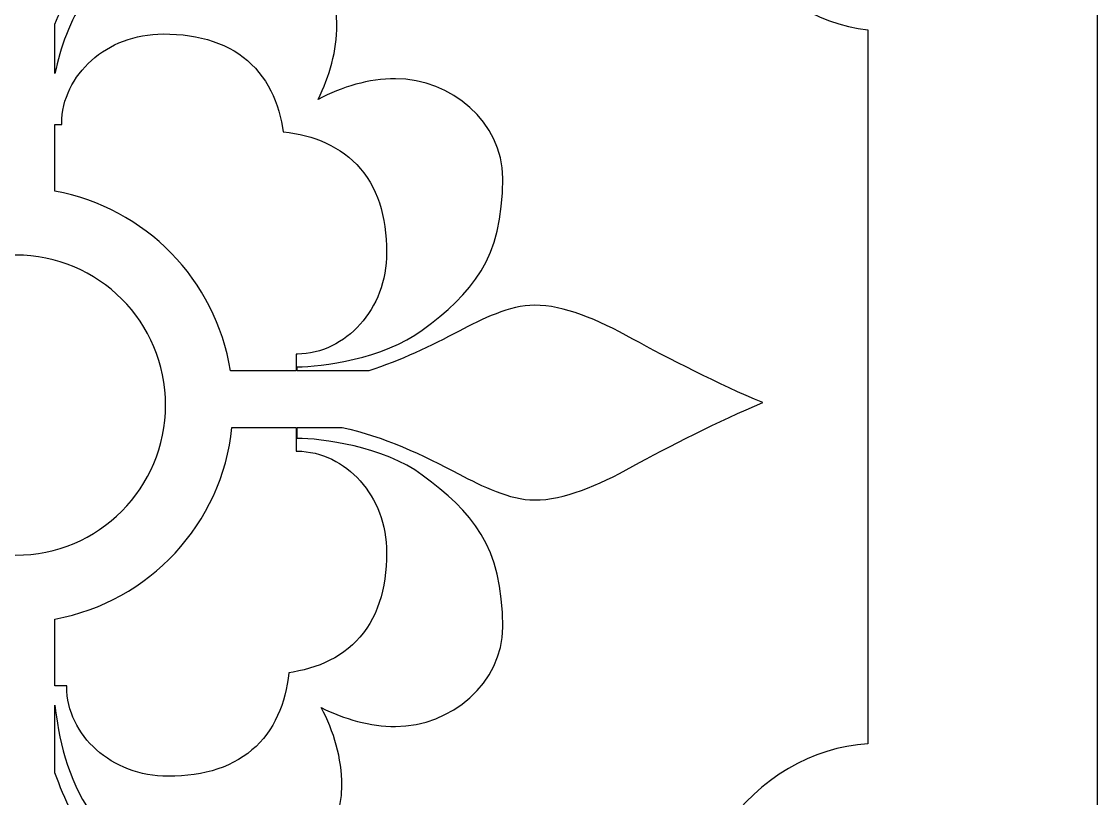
# Model space of a CAD drawing. Header units: centimetres. Extents: x 21.2 to 27, y -9 to 9.
# Drawn here: x 25.42 to 27, y -6.774 to -5.633 of the extents above; entities that cross this region are included whole.
import ezdxf

# ---------------------------------------------------------------- set-up
doc = ezdxf.new("R2010")
doc.units = ezdxf.units.CM
doc.header["$MEASUREMENT"] = 0
doc.layers.add('layer 1', color=7, linetype='Continuous')

msp = doc.modelspace()

# ---------------------------------------------------------------- linework, layer by layer
at = {"layer": 'layer 1', "color": 250}
for points, knots in [([(21.19047, -9.00019), (21.19047, -9.00019), (21.19047, -7.7491), (21.19047, -7.7491), (21.19047, -7.7491), (21.19047, -7.7491), (21.19047, -7.63661), (21.19047, -7.63661), (21.19047, -7.63661), (21.19047, -7.63661), (21.19047, -7.23319), (21.19047, -7.23319), (21.19047, -7.23319), (21.19047, -7.23319), (21.19047, -7.03897), (21.19047, -7.03897), (21.19047, -7.03897), (21.19047, -7.03897), (21.19047, -5.26695), (21.19047, -5.26695), (21.19047, -5.26695), (21.19047, -5.26695), (21.19047, -5.15446), (21.19047, -5.15446), (21.19047, -5.15446), (21.19047, -5.15446), (21.19047, -4.75104), (21.19047, -4.75104), (21.19047, -4.75104), (21.19047, -4.75104), (21.19047, -4.55682), (21.19047, -4.55682), (21.19047, -4.55682), (21.19047, -4.55682), (21.19047, -2.7848), (21.19047, -2.7848), (21.19047, -2.7848), (21.19047, -2.7848), (21.19047, -2.67231), (21.19047, -2.67231), (21.19047, -2.67231), (21.19047, -2.67231), (21.19047, -2.26889), (21.19047, -2.26889), (21.19047, -2.26889), (21.19047, -2.26889), (21.19047, -2.07467), (21.19047, -2.07467), (21.19047, -2.07467), (21.19047, -2.07467), (21.19047, -0.30265), (21.19047, -0.30265), (21.19047, -0.30265), (21.19047, -0.30265), (21.19047, -0.19016), (21.19047, -0.19016), (21.19047, -0.19016), (21.19047, -0.19016), (21.19047, 0.21326), (21.19047, 0.21326), (21.19047, 0.21326), (21.19047, 0.21326), (21.19047, 0.40748), (21.19047, 0.40748), (21.19047, 0.40748), (21.19047, 0.40748), (21.19047, 2.1795), (21.19047, 2.1795), (21.19047, 2.1795), (21.19047, 2.1795), (21.19047, 2.29199), (21.19047, 2.29199), (21.19047, 2.29199), (21.19047, 2.29199), (21.19047, 2.69541), (21.19047, 2.69541), (21.19047, 2.69541), (21.19047, 2.69541), (21.19047, 2.88963), (21.19047, 2.88963), (21.19047, 2.88963), (21.19047, 2.88963), (21.19047, 4.66165), (21.19047, 4.66165), (21.19047, 4.66165), (21.19047, 4.66165), (21.19047, 4.77414), (21.19047, 4.77414), (21.19047, 4.77414), (21.19047, 4.77414), (21.19047, 5.17756), (21.19047, 5.17756), (21.19047, 5.17756), (21.19047, 5.17756), (21.19047, 5.37178), (21.19047, 5.37178), (21.19047, 5.37178), (21.19047, 5.37178), (21.19047, 7.1438), (21.19047, 7.1438), (21.19047, 7.1438), (21.19047, 7.1438), (21.19047, 7.25629), (21.19047, 7.25629), (21.19047, 7.25629), (21.19047, 7.25629), (21.19047, 7.65971), (21.19047, 7.65971), (21.19047, 7.65971), (21.19047, 7.65971), (21.19047, 7.85393), (21.19047, 7.85393), (21.19047, 7.85393), (21.19047, 7.85393), (21.19047, 9.00077), (21.19047, 9.00077), (21.19047, 9.00077), (21.19047, 9.00077), (22.06369, 9.00077), (22.06369, 9.00077), (22.06369, 9.00077), (22.06369, 9.00077), (22.26069, 9.00077), (22.26069, 9.00077), (22.26069, 9.00077), (22.26069, 9.00077), (22.75317, 9.00077), (22.75317, 9.00077), (22.75317, 9.00077), (22.75317, 9.00077), (22.83643, 9.00077), (22.83643, 9.00077), (22.83643, 9.00077), (22.83643, 9.00077), (23.30109, 9.00077), (23.30109, 9.00077), (23.30109, 9.00077), (23.30109, 9.00077), (23.4937, 9.00077), (23.4937, 9.00077), (23.4937, 9.00077), (23.4937, 9.00077), (24.69645, 9.00077), (24.69645, 9.00077), (24.69645, 9.00077), (24.69645, 9.00077), (24.89344, 9.00077), (24.89344, 9.00077), (24.89344, 9.00077), (24.89344, 9.00077), (25.38592, 9.00077), (25.38592, 9.00077), (25.38592, 9.00077), (25.38592, 9.00077), (25.46919, 9.00077), (25.46919, 9.00077), (25.46919, 9.00077), (25.46919, 9.00077), (25.93384, 9.00077), (25.93384, 9.00077), (25.93384, 9.00077), (25.93384, 9.00077), (26.12645, 9.00077), (26.12645, 9.00077), (26.12645, 9.00077), (26.12645, 9.00077), (26.99977, 9.00077), (26.99977, 9.00077), (26.99977, 9.00077), (26.99977, 9.00077), (26.99977, 7.78696), (26.99977, 7.78696), (26.99977, 7.78696), (26.99977, 7.78696), (26.99977, 7.67444), (26.99977, 7.67444), (26.99977, 7.67444), (26.99977, 7.67444), (26.99977, 7.27121), (26.99977, 7.27121), (26.99977, 7.27121), (26.99977, 7.27121), (26.99977, 7.0909), (26.99977, 7.0909), (26.99977, 7.0909), (26.99977, 7.0909), (26.99977, 5.25821), (26.99977, 5.25821), (26.99977, 5.25821), (26.99977, 5.25821), (26.99977, 5.1457), (26.99977, 5.1457), (26.99977, 5.1457), (26.99977, 5.1457), (26.99977, 4.74247), (26.99977, 4.74247), (26.99977, 4.74247), (26.99977, 4.74247), (26.99977, 4.56216), (26.99977, 4.56216), (26.99977, 4.56216), (26.99977, 4.56216), (26.99977, 2.79003), (26.99977, 2.79003), (26.99977, 2.79003), (26.99977, 2.79003), (26.99977, 2.67751), (26.99977, 2.67751), (26.99977, 2.67751), (26.99977, 2.67751), (26.99977, 2.27429), (26.99977, 2.27429), (26.99977, 2.27429), (26.99977, 2.27429), (26.99977, 2.09398), (26.99977, 2.09398), (26.99977, 2.09398), (26.99977, 2.09398), (26.99977, 0.32184), (26.99977, 0.32184), (26.99977, 0.32184), (26.99977, 0.32184), (26.99977, 0.20933), (26.99977, 0.20933), (26.99977, 0.20933), (26.99977, 0.20933), (26.99977, -0.1939), (26.99977, -0.1939), (26.99977, -0.1939), (26.99977, -0.1939), (26.99977, -0.37421), (26.99977, -0.37421), (26.99977, -0.37421), (26.99977, -0.37421), (26.99977, -2.14634), (26.99977, -2.14634), (26.99977, -2.14634), (26.99977, -2.14634), (26.99977, -2.25886), (26.99977, -2.25886), (26.99977, -2.25886), (26.99977, -2.25886), (26.99977, -2.66208), (26.99977, -2.66208), (26.99977, -2.66208), (26.99977, -2.66208), (26.99977, -2.84239), (26.99977, -2.84239), (26.99977, -2.84239), (26.99977, -2.84239), (26.99977, -4.61452), (26.99977, -4.61452), (26.99977, -4.61452), (26.99977, -4.61452), (26.99977, -4.72704), (26.99977, -4.72704), (26.99977, -4.72704), (26.99977, -4.72704), (26.99977, -5.13027), (26.99977, -5.13027), (26.99977, -5.13027), (26.99977, -5.13027), (26.99977, -5.31058), (26.99977, -5.31058), (26.99977, -5.31058), (26.99977, -5.31058), (26.99977, -7.08271), (26.99977, -7.08271), (26.99977, -7.08271), (26.99977, -7.08271), (26.99977, -7.19522), (26.99977, -7.19522), (26.99977, -7.19522), (26.99977, -7.19522), (26.99977, -7.59845), (26.99977, -7.59845), (26.99977, -7.59845), (26.99977, -7.59845), (26.99977, -7.77876), (26.99977, -7.77876), (26.99977, -7.77876), (26.99977, -7.77876), (26.99977, -9.00019), (26.99977, -9.00019), (26.99977, -9.00019), (26.99977, -9.00019), (26.12655, -9.00019), (26.12655, -9.00019), (26.12655, -9.00019), (26.12655, -9.00019), (25.92852, -9.00019), (25.92852, -9.00019), (25.92852, -9.00019), (25.92852, -9.00019), (25.46919, -9.00019), (25.46919, -9.00019), (25.46919, -9.00019), (25.46919, -9.00019), (25.38592, -9.00019), (25.38592, -9.00019), (25.38592, -9.00019), (25.38592, -9.00019), (24.89003, -9.00019), (24.89003, -9.00019), (24.89003, -9.00019), (24.89003, -9.00019), (24.69651, -9.00019), (24.69651, -9.00019), (24.69651, -9.00019), (24.69651, -9.00019), (23.4938, -9.00019), (23.4938, -9.00019), (23.4938, -9.00019), (23.4938, -9.00019), (23.29577, -9.00019), (23.29577, -9.00019), (23.29577, -9.00019), (23.29577, -9.00019), (22.83643, -9.00019), (22.83643, -9.00019), (22.83643, -9.00019), (22.83643, -9.00019), (22.75317, -9.00019), (22.75317, -9.00019), (22.75317, -9.00019), (22.75317, -9.00019), (22.25728, -9.00019), (22.25728, -9.00019), (22.25728, -9.00019), (22.25728, -9.00019), (22.06376, -9.00019), (22.06376, -9.00019), (22.06376, -9.00019), (22.06376, -9.00019), (21.19047, -9.00019), (21.19047, -9.00019)], [0, 0, 0, 0, 0.0117647, 0.0117647, 0.0117647, 0.0117647, 0.0235294, 0.0235294, 0.0235294, 0.0235294, 0.0352941, 0.0352941, 0.0352941, 0.0352941, 0.0470588, 0.0470588, 0.0470588, 0.0470588, 0.0588235, 0.0588235, 0.0588235, 0.0588235, 0.0705882, 0.0705882, 0.0705882, 0.0705882, 0.0823529, 0.0823529, 0.0823529, 0.0823529, 0.0941176, 0.0941176, 0.0941176, 0.0941176, 0.1058824, 0.1058824, 0.1058824, 0.1058824, 0.1176471, 0.1176471, 0.1176471, 0.1176471, 0.1294118, 0.1294118, 0.1294118, 0.1294118, 0.1411765, 0.1411765, 0.1411765, 0.1411765, 0.1529412, 0.1529412, 0.1529412, 0.1529412, 0.1647059, 0.1647059, 0.1647059, 0.1647059, 0.1764706, 0.1764706, 0.1764706, 0.1764706, 0.1882353, 0.1882353, 0.1882353, 0.1882353, 0.2, 0.2, 0.2, 0.2, 0.2117647, 0.2117647, 0.2117647, 0.2117647, 0.2235294, 0.2235294, 0.2235294, 0.2235294, 0.2352941, 0.2352941, 0.2352941, 0.2352941, 0.2470588, 0.2470588, 0.2470588, 0.2470588, 0.2588235, 0.2588235, 0.2588235, 0.2588235, 0.2705882, 0.2705882, 0.2705882, 0.2705882, 0.2823529, 0.2823529, 0.2823529, 0.2823529, 0.2941176, 0.2941176, 0.2941176, 0.2941176, 0.3058824, 0.3058824, 0.3058824, 0.3058824, 0.3176471, 0.3176471, 0.3176471, 0.3176471, 0.3294118, 0.3294118, 0.3294118, 0.3294118, 0.3411765, 0.3411765, 0.3411765, 0.3411765, 0.3529412, 0.3529412, 0.3529412, 0.3529412, 0.3647059, 0.3647059, 0.3647059, 0.3647059, 0.3764706, 0.3764706, 0.3764706, 0.3764706, 0.3882353, 0.3882353, 0.3882353, 0.3882353, 0.4, 0.4, 0.4, 0.4, 0.4117647, 0.4117647, 0.4117647, 0.4117647, 0.4235294, 0.4235294, 0.4235294, 0.4235294, 0.4352941, 0.4352941, 0.4352941, 0.4352941, 0.4470588, 0.4470588, 0.4470588, 0.4470588, 0.4588235, 0.4588235, 0.4588235, 0.4588235, 0.4705882, 0.4705882, 0.4705882, 0.4705882, 0.4823529, 0.4823529, 0.4823529, 0.4823529, 0.4941176, 0.4941176, 0.4941176, 0.4941176, 0.5058824, 0.5058824, 0.5058824, 0.5058824, 0.5176471, 0.5176471, 0.5176471, 0.5176471, 0.5294118, 0.5294118, 0.5294118, 0.5294118, 0.5411765, 0.5411765, 0.5411765, 0.5411765, 0.5529412, 0.5529412, 0.5529412, 0.5529412, 0.5647059, 0.5647059, 0.5647059, 0.5647059, 0.5764706, 0.5764706, 0.5764706, 0.5764706, 0.5882353, 0.5882353, 0.5882353, 0.5882353, 0.6, 0.6, 0.6, 0.6, 0.6117647, 0.6117647, 0.6117647, 0.6117647, 0.6235294, 0.6235294, 0.6235294, 0.6235294, 0.6352941, 0.6352941, 0.6352941, 0.6352941, 0.6470588, 0.6470588, 0.6470588, 0.6470588, 0.6588235, 0.6588235, 0.6588235, 0.6588235, 0.6705882, 0.6705882, 0.6705882, 0.6705882, 0.6823529, 0.6823529, 0.6823529, 0.6823529, 0.6941176, 0.6941176, 0.6941176, 0.6941176, 0.7058824, 0.7058824, 0.7058824, 0.7058824, 0.7176471, 0.7176471, 0.7176471, 0.7176471, 0.7294118, 0.7294118, 0.7294118, 0.7294118, 0.7411765, 0.7411765, 0.7411765, 0.7411765, 0.7529412, 0.7529412, 0.7529412, 0.7529412, 0.7647059, 0.7647059, 0.7647059, 0.7647059, 0.7764706, 0.7764706, 0.7764706, 0.7764706, 0.7882353, 0.7882353, 0.7882353, 0.7882353, 0.8, 0.8, 0.8, 0.8, 0.8117647, 0.8117647, 0.8117647, 0.8117647, 0.8235294, 0.8235294, 0.8235294, 0.8235294, 0.8352941, 0.8352941, 0.8352941, 0.8352941, 0.8470588, 0.8470588, 0.8470588, 0.8470588, 0.8588235, 0.8588235, 0.8588235, 0.8588235, 0.8705882, 0.8705882, 0.8705882, 0.8705882, 0.8823529, 0.8823529, 0.8823529, 0.8823529, 0.8941176, 0.8941176, 0.8941176, 0.8941176, 0.9058824, 0.9058824, 0.9058824, 0.9058824, 0.9176471, 0.9176471, 0.9176471, 0.9176471, 0.9294118, 0.9294118, 0.9294118, 0.9294118, 0.9411765, 0.9411765, 0.9411765, 0.9411765, 0.9529412, 0.9529412, 0.9529412, 0.9529412, 0.9647059, 0.9647059, 0.9647059, 0.9647059, 0.9764706, 0.9764706, 0.9764706, 0.9764706, 1, 1, 1, 1]), ([(26.66267, -5.6456), (26.5076, -5.62773), (26.38481, -5.4626), (26.37667, -5.25785), (26.37667, -5.25785), (26.16304, -5.25538), (25.98886, -5.12821), (25.97313, -4.96731), (25.97313, -4.96731), (25.97313, -4.96731), (25.72751, -5.04205), (25.72751, -5.04205), (25.72751, -5.04205), (25.72751, -5.04205), (25.51132, -4.97627), (25.51132, -4.97627), (25.51132, -4.97627), (25.51132, -4.97627), (25.44899, -5.18954), (25.44899, -5.18954), (25.44899, -5.18954), (25.46716, -5.22654), (25.48593, -5.26211), (25.50117, -5.29017), (25.50117, -5.29017), (25.53034, -5.34264), (25.55074, -5.39075), (25.55074, -5.4345), (25.55074, -5.4345), (25.55074, -5.47096), (25.53034, -5.51179), (25.51283, -5.54533), (25.51283, -5.54533), (25.49743, -5.57433), (25.48204, -5.60526), (25.46919, -5.63733), (25.46919, -5.63733), (25.46919, -5.63733), (25.46919, -5.70942), (25.46919, -5.70942), (25.46919, -5.70942), (25.47708, -5.67229), (25.49107, -5.6305), (25.5143, -5.59928), (25.5143, -5.59928), (25.56824, -5.52636), (25.6178, -5.48118), (25.73739, -5.48118), (25.73739, -5.48118), (25.81904, -5.48118), (25.88319, -5.55697), (25.88319, -5.63865), (25.88319, -5.63865), (25.88319, -5.6756), (25.87243, -5.71374), (25.85539, -5.74754), (25.85539, -5.74754), (25.89035, -5.72907), (25.93037, -5.71726), (25.96909, -5.71726), (25.96909, -5.71726), (26.05076, -5.71726), (26.12656, -5.7814), (26.12656, -5.86306), (26.12656, -5.86306), (26.12656, -5.98265), (26.08138, -6.0322), (26.00846, -6.08615), (26.00846, -6.08615), (25.95161, -6.12843), (25.85974, -6.14011), (25.82474, -6.14011), (25.82474, -6.14011), (25.82474, -6.14011), (25.82474, -6.14577), (25.82474, -6.14577), (25.82474, -6.14577), (25.82474, -6.14577), (25.9299, -6.14577), (25.9299, -6.14577), (25.9299, -6.14577), (25.97644, -6.13118), (26.02135, -6.10939), (26.0624, -6.0876), (26.0624, -6.0876), (26.09594, -6.0701), (26.13677, -6.0497), (26.17323, -6.0497), (26.17323, -6.0497), (26.21698, -6.0497), (26.26509, -6.0701), (26.31756, -6.09928), (26.31756, -6.09928), (26.3686, -6.12697), (26.44443, -6.16636), (26.50858, -6.19258), (26.50858, -6.19258), (26.44443, -6.21884), (26.3686, -6.2582), (26.31756, -6.28591), (26.31756, -6.28591), (26.26509, -6.31509), (26.21698, -6.33549), (26.17323, -6.33549), (26.17323, -6.33549), (26.13677, -6.33549), (26.09594, -6.31509), (26.0624, -6.29757), (26.0624, -6.29757), (26.0099, -6.2697), (25.9511, -6.24185), (25.89063, -6.22904), (25.89063, -6.22904), (25.89063, -6.22904), (25.82474, -6.22904), (25.82474, -6.22904), (25.82474, -6.22904), (25.82474, -6.22904), (25.82474, -6.24508), (25.82474, -6.24508), (25.82474, -6.24508), (25.85974, -6.24508), (25.95161, -6.25675), (26.00846, -6.29904), (26.00846, -6.29904), (26.08138, -6.35299), (26.12656, -6.40255), (26.12656, -6.52213), (26.12656, -6.52213), (26.12656, -6.60379), (26.05076, -6.66793), (25.96909, -6.66793), (25.96909, -6.66793), (25.93214, -6.66793), (25.89399, -6.65718), (25.8602, -6.64013), (25.8602, -6.64013), (25.87866, -6.6751), (25.89047, -6.71512), (25.89047, -6.75383), (25.89047, -6.75383), (25.89047, -6.83551), (25.82633, -6.9113), (25.74467, -6.9113), (25.74467, -6.9113), (25.62509, -6.9113), (25.57553, -6.86612), (25.52159, -6.7932), (25.52159, -6.7932), (25.48778, -6.74776), (25.47354, -6.67993), (25.46919, -6.63667), (25.46919, -6.63667), (25.46919, -6.63667), (25.46919, -6.73602), (25.46919, -6.73602), (25.46919, -6.73602), (25.48326, -6.77493), (25.5017, -6.81242), (25.52013, -6.84715), (25.52013, -6.84715), (25.53763, -6.88069), (25.55803, -6.92152), (25.55803, -6.95797), (25.55803, -6.95797), (25.55803, -7.00173), (25.53763, -7.04984), (25.50845, -7.10231), (25.50845, -7.10231), (25.49295, -7.13088), (25.47378, -7.16722), (25.45531, -7.20493), (25.45531, -7.20493), (25.45531, -7.20493), (25.51132, -7.39659), (25.51132, -7.39659), (25.51132, -7.39659), (25.51132, -7.39659), (25.72751, -7.3308), (25.72751, -7.3308), (25.72751, -7.3308), (25.72751, -7.3308), (25.97208, -7.40522), (25.97208, -7.40522), (25.97208, -7.40522), (25.97647, -7.24018), (26.14726, -7.10633), (26.36135, -7.09782), (26.36135, -7.09782), (26.36388, -6.87944), (26.49671, -6.70231), (26.66267, -6.69349), (26.66267, -6.69349), (26.66267, -6.69349), (26.66267, -5.6456), (26.66267, -5.6456)], [0, 0, 0, 0, 0.02, 0.02, 0.02, 0.02, 0.04, 0.04, 0.04, 0.04, 0.06, 0.06, 0.06, 0.06, 0.08, 0.08, 0.08, 0.08, 0.1, 0.1, 0.1, 0.1, 0.12, 0.12, 0.12, 0.12, 0.14, 0.14, 0.14, 0.14, 0.16, 0.16, 0.16, 0.16, 0.18, 0.18, 0.18, 0.18, 0.2, 0.2, 0.2, 0.2, 0.22, 0.22, 0.22, 0.22, 0.24, 0.24, 0.24, 0.24, 0.26, 0.26, 0.26, 0.26, 0.28, 0.28, 0.28, 0.28, 0.3, 0.3, 0.3, 0.3, 0.32, 0.32, 0.32, 0.32, 0.34, 0.34, 0.34, 0.34, 0.36, 0.36, 0.36, 0.36, 0.38, 0.38, 0.38, 0.38, 0.4, 0.4, 0.4, 0.4, 0.42, 0.42, 0.42, 0.42, 0.44, 0.44, 0.44, 0.44, 0.46, 0.46, 0.46, 0.46, 0.48, 0.48, 0.48, 0.48, 0.5, 0.5, 0.5, 0.5, 0.52, 0.52, 0.52, 0.52, 0.54, 0.54, 0.54, 0.54, 0.56, 0.56, 0.56, 0.56, 0.58, 0.58, 0.58, 0.58, 0.6, 0.6, 0.6, 0.6, 0.62, 0.62, 0.62, 0.62, 0.64, 0.64, 0.64, 0.64, 0.66, 0.66, 0.66, 0.66, 0.68, 0.68, 0.68, 0.68, 0.7, 0.7, 0.7, 0.7, 0.72, 0.72, 0.72, 0.72, 0.74, 0.74, 0.74, 0.74, 0.76, 0.76, 0.76, 0.76, 0.78, 0.78, 0.78, 0.78, 0.8, 0.8, 0.8, 0.8, 0.82, 0.82, 0.82, 0.82, 0.84, 0.84, 0.84, 0.84, 0.86, 0.86, 0.86, 0.86, 0.88, 0.88, 0.88, 0.88, 0.9, 0.9, 0.9, 0.9, 0.92, 0.92, 0.92, 0.92, 0.94, 0.94, 0.94, 0.94, 0.96, 0.96, 0.96, 0.96, 1, 1, 1, 1]), ([(25.46919, -5.78427), (25.46919, -5.78427), (25.46919, -5.88221), (25.46919, -5.88221), (25.46919, -5.88221), (25.60162, -5.9064), (25.70554, -6.01233), (25.72674, -6.14577), (25.72674, -6.14577), (25.72674, -6.14577), (25.82347, -6.14577), (25.82347, -6.14577), (25.82347, -6.14577), (25.82347, -6.14577), (25.82347, -6.12131), (25.82347, -6.12131), (25.82347, -6.12131), (25.82347, -6.12131), (25.82524, -6.12131), (25.82524, -6.12131), (25.82524, -6.12131), (25.82524, -6.12131), (25.8314, -6.12113), (25.8314, -6.12113), (25.8314, -6.12113), (25.8314, -6.12113), (25.83801, -6.12053), (25.83801, -6.12053), (25.83801, -6.12053), (25.83801, -6.12053), (25.84455, -6.11956), (25.84455, -6.11956), (25.84455, -6.11956), (25.84455, -6.11956), (25.85099, -6.11821), (25.85099, -6.11821), (25.85099, -6.11821), (25.85099, -6.11821), (25.85733, -6.11651), (25.85733, -6.11651), (25.85733, -6.11651), (25.85733, -6.11651), (25.86356, -6.11446), (25.86356, -6.11446), (25.86356, -6.11446), (25.86356, -6.11446), (25.86965, -6.11209), (25.86965, -6.11209), (25.86965, -6.11209), (25.86965, -6.11209), (25.87561, -6.10939), (25.87561, -6.10939), (25.87561, -6.10939), (25.87561, -6.10939), (25.88142, -6.1064), (25.88142, -6.1064), (25.88142, -6.1064), (25.88142, -6.1064), (25.88708, -6.1031), (25.88708, -6.1031), (25.88708, -6.1031), (25.88708, -6.1031), (25.89257, -6.09951), (25.89257, -6.09951), (25.89257, -6.09951), (25.89257, -6.09951), (25.89789, -6.09565), (25.89789, -6.09565), (25.89789, -6.09565), (25.89789, -6.09565), (25.90304, -6.09153), (25.90304, -6.09153), (25.90304, -6.09153), (25.90304, -6.09153), (25.90799, -6.08714), (25.90799, -6.08714), (25.90799, -6.08714), (25.90799, -6.08714), (25.91276, -6.08251), (25.91276, -6.08251), (25.91276, -6.08251), (25.91276, -6.08251), (25.91733, -6.07762), (25.91733, -6.07762), (25.91733, -6.07762), (25.91733, -6.07762), (25.92169, -6.07251), (25.92169, -6.07251), (25.92169, -6.07251), (25.92169, -6.07251), (25.92583, -6.06716), (25.92583, -6.06716), (25.92583, -6.06716), (25.92583, -6.06716), (25.92975, -6.0616), (25.92975, -6.0616), (25.92975, -6.0616), (25.92975, -6.0616), (25.93344, -6.05581), (25.93344, -6.05581), (25.93344, -6.05581), (25.93344, -6.05581), (25.93688, -6.04982), (25.93688, -6.04982), (25.93688, -6.04982), (25.93688, -6.04982), (25.94007, -6.04363), (25.94007, -6.04363), (25.94007, -6.04363), (25.94007, -6.04363), (25.94301, -6.03725), (25.94301, -6.03725), (25.94301, -6.03725), (25.94301, -6.03725), (25.94567, -6.03067), (25.94567, -6.03067), (25.94567, -6.03067), (25.94567, -6.03067), (25.94806, -6.02392), (25.94806, -6.02392), (25.94806, -6.02392), (25.94806, -6.02392), (25.95015, -6.017), (25.95015, -6.017), (25.95015, -6.017), (25.95015, -6.017), (25.95195, -6.00993), (25.95195, -6.00993), (25.95195, -6.00993), (25.95195, -6.00993), (25.95344, -6.00269), (25.95344, -6.00269), (25.95344, -6.00269), (25.95344, -6.00269), (25.95462, -5.99531), (25.95462, -5.99531), (25.95462, -5.99531), (25.95462, -5.99531), (25.95546, -5.98781), (25.95546, -5.98781), (25.95546, -5.98781), (25.95546, -5.98781), (25.95598, -5.98018), (25.95598, -5.98018), (25.95598, -5.98018), (25.95598, -5.98018), (25.95615, -5.97254), (25.95615, -5.97254), (25.95615, -5.97254), (25.95615, -5.97254), (25.95599, -5.96246), (25.95599, -5.96246), (25.95599, -5.96246), (25.95599, -5.96246), (25.9555, -5.95275), (25.9555, -5.95275), (25.9555, -5.95275), (25.9555, -5.95275), (25.95469, -5.94329), (25.95469, -5.94329), (25.95469, -5.94329), (25.95469, -5.94329), (25.95355, -5.93406), (25.95355, -5.93406), (25.95355, -5.93406), (25.95355, -5.93406), (25.95207, -5.92508), (25.95207, -5.92508), (25.95207, -5.92508), (25.95207, -5.92508), (25.95024, -5.91633), (25.95024, -5.91633), (25.95024, -5.91633), (25.95024, -5.91633), (25.94806, -5.90783), (25.94806, -5.90783), (25.94806, -5.90783), (25.94806, -5.90783), (25.94553, -5.89956), (25.94553, -5.89956), (25.94553, -5.89956), (25.94553, -5.89956), (25.94264, -5.89155), (25.94264, -5.89155), (25.94264, -5.89155), (25.94264, -5.89155), (25.93938, -5.88379), (25.93938, -5.88379), (25.93938, -5.88379), (25.93938, -5.88379), (25.93576, -5.87631), (25.93576, -5.87631), (25.93576, -5.87631), (25.93576, -5.87631), (25.93178, -5.8691), (25.93178, -5.8691), (25.93178, -5.8691), (25.93178, -5.8691), (25.92743, -5.86218), (25.92743, -5.86218), (25.92743, -5.86218), (25.92743, -5.86218), (25.92273, -5.85557), (25.92273, -5.85557), (25.92273, -5.85557), (25.92273, -5.85557), (25.91768, -5.84929), (25.91768, -5.84929), (25.91768, -5.84929), (25.91768, -5.84929), (25.91232, -5.84334), (25.91232, -5.84334), (25.91232, -5.84334), (25.91232, -5.84334), (25.90663, -5.83773), (25.90663, -5.83773), (25.90663, -5.83773), (25.90663, -5.83773), (25.90065, -5.83249), (25.90065, -5.83249), (25.90065, -5.83249), (25.90065, -5.83249), (25.89441, -5.82761), (25.89441, -5.82761), (25.89441, -5.82761), (25.89441, -5.82761), (25.88792, -5.82308), (25.88792, -5.82308), (25.88792, -5.82308), (25.88792, -5.82308), (25.8812, -5.81892), (25.8812, -5.81892), (25.8812, -5.81892), (25.8812, -5.81892), (25.87427, -5.81511), (25.87427, -5.81511), (25.87427, -5.81511), (25.87427, -5.81511), (25.86715, -5.81164), (25.86715, -5.81164), (25.86715, -5.81164), (25.86715, -5.81164), (25.85985, -5.80851), (25.85985, -5.80851), (25.85985, -5.80851), (25.85985, -5.80851), (25.85237, -5.8057), (25.85237, -5.8057), (25.85237, -5.8057), (25.85237, -5.8057), (25.84475, -5.80321), (25.84475, -5.80321), (25.84475, -5.80321), (25.84475, -5.80321), (25.83698, -5.80102), (25.83698, -5.80102), (25.83698, -5.80102), (25.83698, -5.80102), (25.82907, -5.79912), (25.82907, -5.79912), (25.82907, -5.79912), (25.82907, -5.79912), (25.82102, -5.79749), (25.82102, -5.79749), (25.82102, -5.79749), (25.82102, -5.79749), (25.81284, -5.79612), (25.81284, -5.79612), (25.81284, -5.79612), (25.81284, -5.79612), (25.80454, -5.79502), (25.80454, -5.79502), (25.80454, -5.79502), (25.80454, -5.79502), (25.80429, -5.79499), (25.80429, -5.79499), (25.80429, -5.79499), (25.80429, -5.79499), (25.8033, -5.78873), (25.8033, -5.78873), (25.8033, -5.78873), (25.8033, -5.78873), (25.80172, -5.78058), (25.80172, -5.78058), (25.80172, -5.78058), (25.80172, -5.78058), (25.79987, -5.77257), (25.79987, -5.77257), (25.79987, -5.77257), (25.79987, -5.77257), (25.79773, -5.7647), (25.79773, -5.7647), (25.79773, -5.7647), (25.79773, -5.7647), (25.79528, -5.75698), (25.79528, -5.75698), (25.79528, -5.75698), (25.79528, -5.75698), (25.79252, -5.74941), (25.79252, -5.74941), (25.79252, -5.74941), (25.79252, -5.74941), (25.78943, -5.74201), (25.78943, -5.74201), (25.78943, -5.74201), (25.78943, -5.74201), (25.786, -5.73479), (25.786, -5.73479), (25.786, -5.73479), (25.786, -5.73479), (25.78223, -5.72777), (25.78223, -5.72777), (25.78223, -5.72777), (25.78223, -5.72777), (25.77809, -5.72095), (25.77809, -5.72095), (25.77809, -5.72095), (25.77809, -5.72095), (25.77359, -5.71436), (25.77359, -5.71436), (25.77359, -5.71436), (25.77359, -5.71436), (25.76873, -5.70803), (25.76873, -5.70803), (25.76873, -5.70803), (25.76873, -5.70803), (25.76349, -5.70196), (25.76349, -5.70196), (25.76349, -5.70196), (25.76349, -5.70196), (25.75789, -5.69618), (25.75789, -5.69618), (25.75789, -5.69618), (25.75789, -5.69618), (25.75193, -5.69072), (25.75193, -5.69072), (25.75193, -5.69072), (25.75193, -5.69072), (25.74564, -5.68559), (25.74564, -5.68559), (25.74564, -5.68559), (25.74564, -5.68559), (25.73902, -5.68082), (25.73902, -5.68082), (25.73902, -5.68082), (25.73902, -5.68082), (25.73208, -5.67639), (25.73208, -5.67639), (25.73208, -5.67639), (25.73208, -5.67639), (25.72483, -5.67233), (25.72483, -5.67233), (25.72483, -5.67233), (25.72483, -5.67233), (25.7173, -5.66865), (25.7173, -5.66865), (25.7173, -5.66865), (25.7173, -5.66865), (25.70951, -5.66533), (25.70951, -5.66533), (25.70951, -5.66533), (25.70951, -5.66533), (25.70144, -5.66239), (25.70144, -5.66239), (25.70144, -5.66239), (25.70144, -5.66239), (25.69312, -5.65981), (25.69312, -5.65981), (25.69312, -5.65981), (25.69312, -5.65981), (25.68456, -5.6576), (25.68456, -5.6576), (25.68456, -5.6576), (25.68456, -5.6576), (25.67575, -5.65574), (25.67575, -5.65574), (25.67575, -5.65574), (25.67575, -5.65574), (25.6667, -5.65423), (25.6667, -5.65423), (25.6667, -5.65423), (25.6667, -5.65423), (25.65741, -5.65307), (25.65741, -5.65307), (25.65741, -5.65307), (25.65741, -5.65307), (25.64786, -5.65224), (25.64786, -5.65224), (25.64786, -5.65224), (25.64786, -5.65224), (25.63807, -5.65175), (25.63807, -5.65175), (25.63807, -5.65175), (25.63807, -5.65175), (25.62791, -5.65158), (25.62791, -5.65158), (25.62791, -5.65158), (25.62791, -5.65158), (25.62027, -5.65175), (25.62027, -5.65175), (25.62027, -5.65175), (25.62027, -5.65175), (25.61264, -5.65227), (25.61264, -5.65227), (25.61264, -5.65227), (25.61264, -5.65227), (25.60513, -5.65312), (25.60513, -5.65312), (25.60513, -5.65312), (25.60513, -5.65312), (25.59776, -5.65429), (25.59776, -5.65429), (25.59776, -5.65429), (25.59776, -5.65429), (25.59052, -5.65578), (25.59052, -5.65578), (25.59052, -5.65578), (25.59052, -5.65578), (25.58344, -5.65758), (25.58344, -5.65758), (25.58344, -5.65758), (25.58344, -5.65758), (25.57652, -5.65968), (25.57652, -5.65968), (25.57652, -5.65968), (25.57652, -5.65968), (25.56977, -5.66206), (25.56977, -5.66206), (25.56977, -5.66206), (25.56977, -5.66206), (25.5632, -5.66473), (25.5632, -5.66473), (25.5632, -5.66473), (25.5632, -5.66473), (25.55681, -5.66766), (25.55681, -5.66766), (25.55681, -5.66766), (25.55681, -5.66766), (25.55063, -5.67085), (25.55063, -5.67085), (25.55063, -5.67085), (25.55063, -5.67085), (25.54464, -5.67429), (25.54464, -5.67429), (25.54464, -5.67429), (25.54464, -5.67429), (25.53885, -5.67798), (25.53885, -5.67798), (25.53885, -5.67798), (25.53885, -5.67798), (25.53328, -5.6819), (25.53328, -5.6819), (25.53328, -5.6819), (25.53328, -5.6819), (25.52793, -5.68604), (25.52793, -5.68604), (25.52793, -5.68604), (25.52793, -5.68604), (25.52282, -5.6904), (25.52282, -5.6904), (25.52282, -5.6904), (25.52282, -5.6904), (25.51793, -5.69497), (25.51793, -5.69497), (25.51793, -5.69497), (25.51793, -5.69497), (25.5133, -5.69974), (25.5133, -5.69974), (25.5133, -5.69974), (25.5133, -5.69974), (25.50891, -5.7047), (25.50891, -5.7047), (25.50891, -5.7047), (25.50891, -5.7047), (25.50479, -5.70984), (25.50479, -5.70984), (25.50479, -5.70984), (25.50479, -5.70984), (25.50092, -5.71516), (25.50092, -5.71516), (25.50092, -5.71516), (25.50092, -5.71516), (25.49734, -5.72066), (25.49734, -5.72066), (25.49734, -5.72066), (25.49734, -5.72066), (25.49404, -5.72631), (25.49404, -5.72631), (25.49404, -5.72631), (25.49404, -5.72631), (25.49104, -5.73212), (25.49104, -5.73212), (25.49104, -5.73212), (25.49104, -5.73212), (25.48835, -5.73808), (25.48835, -5.73808), (25.48835, -5.73808), (25.48835, -5.73808), (25.48597, -5.74417), (25.48597, -5.74417), (25.48597, -5.74417), (25.48597, -5.74417), (25.48392, -5.7504), (25.48392, -5.7504), (25.48392, -5.7504), (25.48392, -5.7504), (25.48222, -5.75674), (25.48222, -5.75674), (25.48222, -5.75674), (25.48222, -5.75674), (25.48087, -5.76318), (25.48087, -5.76318), (25.48087, -5.76318), (25.48087, -5.76318), (25.4799, -5.76972), (25.4799, -5.76972), (25.4799, -5.76972), (25.4799, -5.76972), (25.4793, -5.77633), (25.4793, -5.77633), (25.4793, -5.77633), (25.4793, -5.77633), (25.47912, -5.78249), (25.47912, -5.78249), (25.47912, -5.78249), (25.47912, -5.78249), (25.47912, -5.78427), (25.47912, -5.78427), (25.47912, -5.78427), (25.47912, -5.78427), (25.46919, -5.78427), (25.46919, -5.78427)], [0, 0, 0, 0, 0.0074627, 0.0074627, 0.0074627, 0.0074627, 0.0149254, 0.0149254, 0.0149254, 0.0149254, 0.0223881, 0.0223881, 0.0223881, 0.0223881, 0.0298507, 0.0298507, 0.0298507, 0.0298507, 0.0373134, 0.0373134, 0.0373134, 0.0373134, 0.0447761, 0.0447761, 0.0447761, 0.0447761, 0.0522388, 0.0522388, 0.0522388, 0.0522388, 0.0597015, 0.0597015, 0.0597015, 0.0597015, 0.0671642, 0.0671642, 0.0671642, 0.0671642, 0.0746269, 0.0746269, 0.0746269, 0.0746269, 0.0820896, 0.0820896, 0.0820896, 0.0820896, 0.0895522, 0.0895522, 0.0895522, 0.0895522, 0.0970149, 0.0970149, 0.0970149, 0.0970149, 0.1044776, 0.1044776, 0.1044776, 0.1044776, 0.1119403, 0.1119403, 0.1119403, 0.1119403, 0.119403, 0.119403, 0.119403, 0.119403, 0.1268657, 0.1268657, 0.1268657, 0.1268657, 0.1343284, 0.1343284, 0.1343284, 0.1343284, 0.141791, 0.141791, 0.141791, 0.141791, 0.1492537, 0.1492537, 0.1492537, 0.1492537, 0.1567164, 0.1567164, 0.1567164, 0.1567164, 0.1641791, 0.1641791, 0.1641791, 0.1641791, 0.1716418, 0.1716418, 0.1716418, 0.1716418, 0.1791045, 0.1791045, 0.1791045, 0.1791045, 0.1865672, 0.1865672, 0.1865672, 0.1865672, 0.1940299, 0.1940299, 0.1940299, 0.1940299, 0.2014925, 0.2014925, 0.2014925, 0.2014925, 0.2089552, 0.2089552, 0.2089552, 0.2089552, 0.2164179, 0.2164179, 0.2164179, 0.2164179, 0.2238806, 0.2238806, 0.2238806, 0.2238806, 0.2313433, 0.2313433, 0.2313433, 0.2313433, 0.238806, 0.238806, 0.238806, 0.238806, 0.2462687, 0.2462687, 0.2462687, 0.2462687, 0.2537313, 0.2537313, 0.2537313, 0.2537313, 0.261194, 0.261194, 0.261194, 0.261194, 0.2686567, 0.2686567, 0.2686567, 0.2686567, 0.2761194, 0.2761194, 0.2761194, 0.2761194, 0.2835821, 0.2835821, 0.2835821, 0.2835821, 0.2910448, 0.2910448, 0.2910448, 0.2910448, 0.2985075, 0.2985075, 0.2985075, 0.2985075, 0.3059701, 0.3059701, 0.3059701, 0.3059701, 0.3134328, 0.3134328, 0.3134328, 0.3134328, 0.3208955, 0.3208955, 0.3208955, 0.3208955, 0.3283582, 0.3283582, 0.3283582, 0.3283582, 0.3358209, 0.3358209, 0.3358209, 0.3358209, 0.3432836, 0.3432836, 0.3432836, 0.3432836, 0.3507463, 0.3507463, 0.3507463, 0.3507463, 0.358209, 0.358209, 0.358209, 0.358209, 0.3656716, 0.3656716, 0.3656716, 0.3656716, 0.3731343, 0.3731343, 0.3731343, 0.3731343, 0.380597, 0.380597, 0.380597, 0.380597, 0.3880597, 0.3880597, 0.3880597, 0.3880597, 0.3955224, 0.3955224, 0.3955224, 0.3955224, 0.4029851, 0.4029851, 0.4029851, 0.4029851, 0.4104478, 0.4104478, 0.4104478, 0.4104478, 0.4179104, 0.4179104, 0.4179104, 0.4179104, 0.4253731, 0.4253731, 0.4253731, 0.4253731, 0.4328358, 0.4328358, 0.4328358, 0.4328358, 0.4402985, 0.4402985, 0.4402985, 0.4402985, 0.4477612, 0.4477612, 0.4477612, 0.4477612, 0.4552239, 0.4552239, 0.4552239, 0.4552239, 0.4626866, 0.4626866, 0.4626866, 0.4626866, 0.4701493, 0.4701493, 0.4701493, 0.4701493, 0.4776119, 0.4776119, 0.4776119, 0.4776119, 0.4850746, 0.4850746, 0.4850746, 0.4850746, 0.4925373, 0.4925373, 0.4925373, 0.4925373, 0.5, 0.5, 0.5, 0.5, 0.5074627, 0.5074627, 0.5074627, 0.5074627, 0.5149254, 0.5149254, 0.5149254, 0.5149254, 0.5223881, 0.5223881, 0.5223881, 0.5223881, 0.5298507, 0.5298507, 0.5298507, 0.5298507, 0.5373134, 0.5373134, 0.5373134, 0.5373134, 0.5447761, 0.5447761, 0.5447761, 0.5447761, 0.5522388, 0.5522388, 0.5522388, 0.5522388, 0.5597015, 0.5597015, 0.5597015, 0.5597015, 0.5671642, 0.5671642, 0.5671642, 0.5671642, 0.5746269, 0.5746269, 0.5746269, 0.5746269, 0.5820896, 0.5820896, 0.5820896, 0.5820896, 0.5895522, 0.5895522, 0.5895522, 0.5895522, 0.5970149, 0.5970149, 0.5970149, 0.5970149, 0.6044776, 0.6044776, 0.6044776, 0.6044776, 0.6119403, 0.6119403, 0.6119403, 0.6119403, 0.619403, 0.619403, 0.619403, 0.619403, 0.6268657, 0.6268657, 0.6268657, 0.6268657, 0.6343284, 0.6343284, 0.6343284, 0.6343284, 0.641791, 0.641791, 0.641791, 0.641791, 0.6492537, 0.6492537, 0.6492537, 0.6492537, 0.6567164, 0.6567164, 0.6567164, 0.6567164, 0.6641791, 0.6641791, 0.6641791, 0.6641791, 0.6716418, 0.6716418, 0.6716418, 0.6716418, 0.6791045, 0.6791045, 0.6791045, 0.6791045, 0.6865672, 0.6865672, 0.6865672, 0.6865672, 0.6940299, 0.6940299, 0.6940299, 0.6940299, 0.7014925, 0.7014925, 0.7014925, 0.7014925, 0.7089552, 0.7089552, 0.7089552, 0.7089552, 0.7164179, 0.7164179, 0.7164179, 0.7164179, 0.7238806, 0.7238806, 0.7238806, 0.7238806, 0.7313433, 0.7313433, 0.7313433, 0.7313433, 0.738806, 0.738806, 0.738806, 0.738806, 0.7462687, 0.7462687, 0.7462687, 0.7462687, 0.7537313, 0.7537313, 0.7537313, 0.7537313, 0.761194, 0.761194, 0.761194, 0.761194, 0.7686567, 0.7686567, 0.7686567, 0.7686567, 0.7761194, 0.7761194, 0.7761194, 0.7761194, 0.7835821, 0.7835821, 0.7835821, 0.7835821, 0.7910448, 0.7910448, 0.7910448, 0.7910448, 0.7985075, 0.7985075, 0.7985075, 0.7985075, 0.8059701, 0.8059701, 0.8059701, 0.8059701, 0.8134328, 0.8134328, 0.8134328, 0.8134328, 0.8208955, 0.8208955, 0.8208955, 0.8208955, 0.8283582, 0.8283582, 0.8283582, 0.8283582, 0.8358209, 0.8358209, 0.8358209, 0.8358209, 0.8432836, 0.8432836, 0.8432836, 0.8432836, 0.8507463, 0.8507463, 0.8507463, 0.8507463, 0.858209, 0.858209, 0.858209, 0.858209, 0.8656716, 0.8656716, 0.8656716, 0.8656716, 0.8731343, 0.8731343, 0.8731343, 0.8731343, 0.880597, 0.880597, 0.880597, 0.880597, 0.8880597, 0.8880597, 0.8880597, 0.8880597, 0.8955224, 0.8955224, 0.8955224, 0.8955224, 0.9029851, 0.9029851, 0.9029851, 0.9029851, 0.9104478, 0.9104478, 0.9104478, 0.9104478, 0.9179104, 0.9179104, 0.9179104, 0.9179104, 0.9253731, 0.9253731, 0.9253731, 0.9253731, 0.9328358, 0.9328358, 0.9328358, 0.9328358, 0.9402985, 0.9402985, 0.9402985, 0.9402985, 0.9477612, 0.9477612, 0.9477612, 0.9477612, 0.9552239, 0.9552239, 0.9552239, 0.9552239, 0.9626866, 0.9626866, 0.9626866, 0.9626866, 0.9701493, 0.9701493, 0.9701493, 0.9701493, 0.9776119, 0.9776119, 0.9776119, 0.9776119, 0.9850746, 0.9850746, 0.9850746, 0.9850746, 1, 1, 1, 1]), ([(25.19129, -6.19624), (25.19129, -6.07464), (25.2899, -5.97603), (25.41149, -5.97603), (25.41149, -5.97603), (25.53309, -5.97603), (25.6317, -6.07464), (25.6317, -6.19624), (25.6317, -6.19624), (25.6317, -6.31784), (25.53309, -6.41645), (25.41149, -6.41645), (25.41149, -6.41645), (25.2899, -6.41645), (25.19129, -6.31784), (25.19129, -6.19624)], [0, 0, 0, 0, 0.2, 0.2, 0.2, 0.2, 0.4, 0.4, 0.4, 0.4, 0.6, 0.6, 0.6, 0.6, 1, 1, 1, 1]), ([(25.82347, -6.22904), (25.82347, -6.22904), (25.72904, -6.22904), (25.72904, -6.22904), (25.72904, -6.22904), (25.71457, -6.37073), (25.60741, -6.48501), (25.46919, -6.51026), (25.46919, -6.51026), (25.46919, -6.51026), (25.46919, -6.60821), (25.46919, -6.60821), (25.46919, -6.60821), (25.46919, -6.60821), (25.48642, -6.60821), (25.48642, -6.60821), (25.48642, -6.60821), (25.48642, -6.60821), (25.48642, -6.60999), (25.48642, -6.60999), (25.48642, -6.60999), (25.48642, -6.60999), (25.48661, -6.61615), (25.48661, -6.61615), (25.48661, -6.61615), (25.48661, -6.61615), (25.4872, -6.62276), (25.4872, -6.62276), (25.4872, -6.62276), (25.4872, -6.62276), (25.48818, -6.6293), (25.48818, -6.6293), (25.48818, -6.6293), (25.48818, -6.6293), (25.48953, -6.63574), (25.48953, -6.63574), (25.48953, -6.63574), (25.48953, -6.63574), (25.49122, -6.64208), (25.49122, -6.64208), (25.49122, -6.64208), (25.49122, -6.64208), (25.49327, -6.64831), (25.49327, -6.64831), (25.49327, -6.64831), (25.49327, -6.64831), (25.49565, -6.65441), (25.49565, -6.65441), (25.49565, -6.65441), (25.49565, -6.65441), (25.49834, -6.66036), (25.49834, -6.66036), (25.49834, -6.66036), (25.49834, -6.66036), (25.50134, -6.66616), (25.50134, -6.66616), (25.50134, -6.66616), (25.50134, -6.66616), (25.50464, -6.67182), (25.50464, -6.67182), (25.50464, -6.67182), (25.50464, -6.67182), (25.50822, -6.67732), (25.50822, -6.67732), (25.50822, -6.67732), (25.50822, -6.67732), (25.51208, -6.68264), (25.51208, -6.68264), (25.51208, -6.68264), (25.51208, -6.68264), (25.5162, -6.68779), (25.5162, -6.68779), (25.5162, -6.68779), (25.5162, -6.68779), (25.52059, -6.69275), (25.52059, -6.69275), (25.52059, -6.69275), (25.52059, -6.69275), (25.52523, -6.69752), (25.52523, -6.69752), (25.52523, -6.69752), (25.52523, -6.69752), (25.53011, -6.70208), (25.53011, -6.70208), (25.53011, -6.70208), (25.53011, -6.70208), (25.53522, -6.70644), (25.53522, -6.70644), (25.53522, -6.70644), (25.53522, -6.70644), (25.54057, -6.71058), (25.54057, -6.71058), (25.54057, -6.71058), (25.54057, -6.71058), (25.54614, -6.7145), (25.54614, -6.7145), (25.54614, -6.7145), (25.54614, -6.7145), (25.55192, -6.71819), (25.55192, -6.71819), (25.55192, -6.71819), (25.55192, -6.71819), (25.55791, -6.72163), (25.55791, -6.72163), (25.55791, -6.72163), (25.55791, -6.72163), (25.56411, -6.72483), (25.56411, -6.72483), (25.56411, -6.72483), (25.56411, -6.72483), (25.57049, -6.72776), (25.57049, -6.72776), (25.57049, -6.72776), (25.57049, -6.72776), (25.57706, -6.73042), (25.57706, -6.73042), (25.57706, -6.73042), (25.57706, -6.73042), (25.5838, -6.7328), (25.5838, -6.7328), (25.5838, -6.7328), (25.5838, -6.7328), (25.59073, -6.7349), (25.59073, -6.7349), (25.59073, -6.7349), (25.59073, -6.7349), (25.59781, -6.7367), (25.59781, -6.7367), (25.59781, -6.7367), (25.59781, -6.7367), (25.60505, -6.73819), (25.60505, -6.73819), (25.60505, -6.73819), (25.60505, -6.73819), (25.61242, -6.73936), (25.61242, -6.73936), (25.61242, -6.73936), (25.61242, -6.73936), (25.61993, -6.74021), (25.61993, -6.74021), (25.61993, -6.74021), (25.61993, -6.74021), (25.62756, -6.74073), (25.62756, -6.74073), (25.62756, -6.74073), (25.62756, -6.74073), (25.6352, -6.7409), (25.6352, -6.7409), (25.6352, -6.7409), (25.6352, -6.7409), (25.64527, -6.74074), (25.64527, -6.74074), (25.64527, -6.74074), (25.64527, -6.74074), (25.65498, -6.74025), (25.65498, -6.74025), (25.65498, -6.74025), (25.65498, -6.74025), (25.66445, -6.73944), (25.66445, -6.73944), (25.66445, -6.73944), (25.66445, -6.73944), (25.67367, -6.7383), (25.67367, -6.7383), (25.67367, -6.7383), (25.67367, -6.7383), (25.68266, -6.73682), (25.68266, -6.73682), (25.68266, -6.73682), (25.68266, -6.73682), (25.6914, -6.73499), (25.6914, -6.73499), (25.6914, -6.73499), (25.6914, -6.73499), (25.69991, -6.73281), (25.69991, -6.73281), (25.69991, -6.73281), (25.69991, -6.73281), (25.70817, -6.73028), (25.70817, -6.73028), (25.70817, -6.73028), (25.70817, -6.73028), (25.71618, -6.72739), (25.71618, -6.72739), (25.71618, -6.72739), (25.71618, -6.72739), (25.72394, -6.72413), (25.72394, -6.72413), (25.72394, -6.72413), (25.72394, -6.72413), (25.73143, -6.72051), (25.73143, -6.72051), (25.73143, -6.72051), (25.73143, -6.72051), (25.73864, -6.71652), (25.73864, -6.71652), (25.73864, -6.71652), (25.73864, -6.71652), (25.74556, -6.71218), (25.74556, -6.71218), (25.74556, -6.71218), (25.74556, -6.71218), (25.75217, -6.70748), (25.75217, -6.70748), (25.75217, -6.70748), (25.75217, -6.70748), (25.75845, -6.70243), (25.75845, -6.70243), (25.75845, -6.70243), (25.75845, -6.70243), (25.7644, -6.69706), (25.7644, -6.69706), (25.7644, -6.69706), (25.7644, -6.69706), (25.77, -6.69138), (25.77, -6.69138), (25.77, -6.69138), (25.77, -6.69138), (25.77525, -6.68541), (25.77525, -6.68541), (25.77525, -6.68541), (25.77525, -6.68541), (25.78013, -6.67917), (25.78013, -6.67917), (25.78013, -6.67917), (25.78013, -6.67917), (25.78466, -6.67267), (25.78466, -6.67267), (25.78466, -6.67267), (25.78466, -6.67267), (25.78882, -6.66595), (25.78882, -6.66595), (25.78882, -6.66595), (25.78882, -6.66595), (25.79263, -6.65902), (25.79263, -6.65902), (25.79263, -6.65902), (25.79263, -6.65902), (25.7961, -6.6519), (25.7961, -6.6519), (25.7961, -6.6519), (25.7961, -6.6519), (25.79923, -6.64459), (25.79923, -6.64459), (25.79923, -6.64459), (25.79923, -6.64459), (25.80203, -6.63712), (25.80203, -6.63712), (25.80203, -6.63712), (25.80203, -6.63712), (25.80452, -6.6295), (25.80452, -6.6295), (25.80452, -6.6295), (25.80452, -6.6295), (25.80671, -6.62173), (25.80671, -6.62173), (25.80671, -6.62173), (25.80671, -6.62173), (25.80862, -6.61382), (25.80862, -6.61382), (25.80862, -6.61382), (25.80862, -6.61382), (25.81025, -6.60577), (25.81025, -6.60577), (25.81025, -6.60577), (25.81025, -6.60577), (25.81161, -6.59759), (25.81161, -6.59759), (25.81161, -6.59759), (25.81161, -6.59759), (25.81272, -6.58928), (25.81272, -6.58928), (25.81272, -6.58928), (25.81272, -6.58928), (25.81274, -6.58904), (25.81274, -6.58904), (25.81274, -6.58904), (25.81274, -6.58904), (25.81901, -6.58805), (25.81901, -6.58805), (25.81901, -6.58805), (25.81901, -6.58805), (25.82715, -6.58647), (25.82715, -6.58647), (25.82715, -6.58647), (25.82715, -6.58647), (25.83516, -6.58462), (25.83516, -6.58462), (25.83516, -6.58462), (25.83516, -6.58462), (25.84304, -6.58248), (25.84304, -6.58248), (25.84304, -6.58248), (25.84304, -6.58248), (25.85076, -6.58003), (25.85076, -6.58003), (25.85076, -6.58003), (25.85076, -6.58003), (25.85832, -6.57727), (25.85832, -6.57727), (25.85832, -6.57727), (25.85832, -6.57727), (25.86572, -6.57418), (25.86572, -6.57418), (25.86572, -6.57418), (25.86572, -6.57418), (25.87294, -6.57076), (25.87294, -6.57076), (25.87294, -6.57076), (25.87294, -6.57076), (25.87997, -6.56698), (25.87997, -6.56698), (25.87997, -6.56698), (25.87997, -6.56698), (25.88679, -6.56284), (25.88679, -6.56284), (25.88679, -6.56284), (25.88679, -6.56284), (25.89337, -6.55834), (25.89337, -6.55834), (25.89337, -6.55834), (25.89337, -6.55834), (25.89971, -6.55347), (25.89971, -6.55347), (25.89971, -6.55347), (25.89971, -6.55347), (25.90578, -6.54824), (25.90578, -6.54824), (25.90578, -6.54824), (25.90578, -6.54824), (25.91156, -6.54263), (25.91156, -6.54263), (25.91156, -6.54263), (25.91156, -6.54263), (25.91701, -6.53669), (25.91701, -6.53669), (25.91701, -6.53669), (25.91701, -6.53669), (25.92214, -6.53039), (25.92214, -6.53039), (25.92214, -6.53039), (25.92214, -6.53039), (25.92692, -6.52377), (25.92692, -6.52377), (25.92692, -6.52377), (25.92692, -6.52377), (25.93134, -6.51683), (25.93134, -6.51683), (25.93134, -6.51683), (25.93134, -6.51683), (25.9354, -6.50958), (25.9354, -6.50958), (25.9354, -6.50958), (25.9354, -6.50958), (25.93909, -6.50205), (25.93909, -6.50205), (25.93909, -6.50205), (25.93909, -6.50205), (25.9424, -6.49425), (25.9424, -6.49425), (25.9424, -6.49425), (25.9424, -6.49425), (25.94535, -6.48619), (25.94535, -6.48619), (25.94535, -6.48619), (25.94535, -6.48619), (25.94792, -6.47787), (25.94792, -6.47787), (25.94792, -6.47787), (25.94792, -6.47787), (25.95014, -6.46931), (25.95014, -6.46931), (25.95014, -6.46931), (25.95014, -6.46931), (25.95199, -6.4605), (25.95199, -6.4605), (25.95199, -6.4605), (25.95199, -6.4605), (25.9535, -6.45145), (25.9535, -6.45145), (25.9535, -6.45145), (25.9535, -6.45145), (25.95467, -6.44215), (25.95467, -6.44215), (25.95467, -6.44215), (25.95467, -6.44215), (25.95549, -6.43261), (25.95549, -6.43261), (25.95549, -6.43261), (25.95549, -6.43261), (25.95599, -6.42282), (25.95599, -6.42282), (25.95599, -6.42282), (25.95599, -6.42282), (25.95615, -6.41266), (25.95615, -6.41266), (25.95615, -6.41266), (25.95615, -6.41266), (25.95598, -6.40501), (25.95598, -6.40501), (25.95598, -6.40501), (25.95598, -6.40501), (25.95546, -6.39739), (25.95546, -6.39739), (25.95546, -6.39739), (25.95546, -6.39739), (25.95462, -6.38988), (25.95462, -6.38988), (25.95462, -6.38988), (25.95462, -6.38988), (25.95344, -6.3825), (25.95344, -6.3825), (25.95344, -6.3825), (25.95344, -6.3825), (25.95195, -6.37527), (25.95195, -6.37527), (25.95195, -6.37527), (25.95195, -6.37527), (25.95015, -6.36819), (25.95015, -6.36819), (25.95015, -6.36819), (25.95015, -6.36819), (25.94806, -6.36127), (25.94806, -6.36127), (25.94806, -6.36127), (25.94806, -6.36127), (25.94567, -6.35452), (25.94567, -6.35452), (25.94567, -6.35452), (25.94567, -6.35452), (25.94301, -6.34795), (25.94301, -6.34795), (25.94301, -6.34795), (25.94301, -6.34795), (25.94007, -6.34156), (25.94007, -6.34156), (25.94007, -6.34156), (25.94007, -6.34156), (25.93688, -6.33537), (25.93688, -6.33537), (25.93688, -6.33537), (25.93688, -6.33537), (25.93344, -6.32938), (25.93344, -6.32938), (25.93344, -6.32938), (25.93344, -6.32938), (25.92975, -6.3236), (25.92975, -6.3236), (25.92975, -6.3236), (25.92975, -6.3236), (25.92584, -6.31803), (25.92584, -6.31803), (25.92584, -6.31803), (25.92584, -6.31803), (25.9217, -6.31269), (25.9217, -6.31269), (25.9217, -6.31269), (25.9217, -6.31269), (25.91733, -6.30756), (25.91733, -6.30756), (25.91733, -6.30756), (25.91733, -6.30756), (25.91276, -6.30268), (25.91276, -6.30268), (25.91276, -6.30268), (25.91276, -6.30268), (25.908, -6.29804), (25.908, -6.29804), (25.908, -6.29804), (25.908, -6.29804), (25.90304, -6.29366), (25.90304, -6.29366), (25.90304, -6.29366), (25.90304, -6.29366), (25.8979, -6.28953), (25.8979, -6.28953), (25.8979, -6.28953), (25.8979, -6.28953), (25.89257, -6.28567), (25.89257, -6.28567), (25.89257, -6.28567), (25.89257, -6.28567), (25.88708, -6.28209), (25.88708, -6.28209), (25.88708, -6.28209), (25.88708, -6.28209), (25.88143, -6.27879), (25.88143, -6.27879), (25.88143, -6.27879), (25.88143, -6.27879), (25.87561, -6.27579), (25.87561, -6.27579), (25.87561, -6.27579), (25.87561, -6.27579), (25.86965, -6.27309), (25.86965, -6.27309), (25.86965, -6.27309), (25.86965, -6.27309), (25.86356, -6.27072), (25.86356, -6.27072), (25.86356, -6.27072), (25.86356, -6.27072), (25.85734, -6.26867), (25.85734, -6.26867), (25.85734, -6.26867), (25.85734, -6.26867), (25.851, -6.26697), (25.851, -6.26697), (25.851, -6.26697), (25.851, -6.26697), (25.84455, -6.26563), (25.84455, -6.26563), (25.84455, -6.26563), (25.84455, -6.26563), (25.83802, -6.26465), (25.83802, -6.26465), (25.83802, -6.26465), (25.83802, -6.26465), (25.83141, -6.26405), (25.83141, -6.26405), (25.83141, -6.26405), (25.83141, -6.26405), (25.82525, -6.26386), (25.82525, -6.26386), (25.82525, -6.26386), (25.82525, -6.26386), (25.82347, -6.26386), (25.82347, -6.26386), (25.82347, -6.26386), (25.82347, -6.26386), (25.82347, -6.22904), (25.82347, -6.22904)], [0, 0, 0, 0, 0.0074627, 0.0074627, 0.0074627, 0.0074627, 0.0149254, 0.0149254, 0.0149254, 0.0149254, 0.0223881, 0.0223881, 0.0223881, 0.0223881, 0.0298507, 0.0298507, 0.0298507, 0.0298507, 0.0373134, 0.0373134, 0.0373134, 0.0373134, 0.0447761, 0.0447761, 0.0447761, 0.0447761, 0.0522388, 0.0522388, 0.0522388, 0.0522388, 0.0597015, 0.0597015, 0.0597015, 0.0597015, 0.0671642, 0.0671642, 0.0671642, 0.0671642, 0.0746269, 0.0746269, 0.0746269, 0.0746269, 0.0820896, 0.0820896, 0.0820896, 0.0820896, 0.0895522, 0.0895522, 0.0895522, 0.0895522, 0.0970149, 0.0970149, 0.0970149, 0.0970149, 0.1044776, 0.1044776, 0.1044776, 0.1044776, 0.1119403, 0.1119403, 0.1119403, 0.1119403, 0.119403, 0.119403, 0.119403, 0.119403, 0.1268657, 0.1268657, 0.1268657, 0.1268657, 0.1343284, 0.1343284, 0.1343284, 0.1343284, 0.141791, 0.141791, 0.141791, 0.141791, 0.1492537, 0.1492537, 0.1492537, 0.1492537, 0.1567164, 0.1567164, 0.1567164, 0.1567164, 0.1641791, 0.1641791, 0.1641791, 0.1641791, 0.1716418, 0.1716418, 0.1716418, 0.1716418, 0.1791045, 0.1791045, 0.1791045, 0.1791045, 0.1865672, 0.1865672, 0.1865672, 0.1865672, 0.1940299, 0.1940299, 0.1940299, 0.1940299, 0.2014925, 0.2014925, 0.2014925, 0.2014925, 0.2089552, 0.2089552, 0.2089552, 0.2089552, 0.2164179, 0.2164179, 0.2164179, 0.2164179, 0.2238806, 0.2238806, 0.2238806, 0.2238806, 0.2313433, 0.2313433, 0.2313433, 0.2313433, 0.238806, 0.238806, 0.238806, 0.238806, 0.2462687, 0.2462687, 0.2462687, 0.2462687, 0.2537313, 0.2537313, 0.2537313, 0.2537313, 0.261194, 0.261194, 0.261194, 0.261194, 0.2686567, 0.2686567, 0.2686567, 0.2686567, 0.2761194, 0.2761194, 0.2761194, 0.2761194, 0.2835821, 0.2835821, 0.2835821, 0.2835821, 0.2910448, 0.2910448, 0.2910448, 0.2910448, 0.2985075, 0.2985075, 0.2985075, 0.2985075, 0.3059701, 0.3059701, 0.3059701, 0.3059701, 0.3134328, 0.3134328, 0.3134328, 0.3134328, 0.3208955, 0.3208955, 0.3208955, 0.3208955, 0.3283582, 0.3283582, 0.3283582, 0.3283582, 0.3358209, 0.3358209, 0.3358209, 0.3358209, 0.3432836, 0.3432836, 0.3432836, 0.3432836, 0.3507463, 0.3507463, 0.3507463, 0.3507463, 0.358209, 0.358209, 0.358209, 0.358209, 0.3656716, 0.3656716, 0.3656716, 0.3656716, 0.3731343, 0.3731343, 0.3731343, 0.3731343, 0.380597, 0.380597, 0.380597, 0.380597, 0.3880597, 0.3880597, 0.3880597, 0.3880597, 0.3955224, 0.3955224, 0.3955224, 0.3955224, 0.4029851, 0.4029851, 0.4029851, 0.4029851, 0.4104478, 0.4104478, 0.4104478, 0.4104478, 0.4179104, 0.4179104, 0.4179104, 0.4179104, 0.4253731, 0.4253731, 0.4253731, 0.4253731, 0.4328358, 0.4328358, 0.4328358, 0.4328358, 0.4402985, 0.4402985, 0.4402985, 0.4402985, 0.4477612, 0.4477612, 0.4477612, 0.4477612, 0.4552239, 0.4552239, 0.4552239, 0.4552239, 0.4626866, 0.4626866, 0.4626866, 0.4626866, 0.4701493, 0.4701493, 0.4701493, 0.4701493, 0.4776119, 0.4776119, 0.4776119, 0.4776119, 0.4850746, 0.4850746, 0.4850746, 0.4850746, 0.4925373, 0.4925373, 0.4925373, 0.4925373, 0.5, 0.5, 0.5, 0.5, 0.5074627, 0.5074627, 0.5074627, 0.5074627, 0.5149254, 0.5149254, 0.5149254, 0.5149254, 0.5223881, 0.5223881, 0.5223881, 0.5223881, 0.5298507, 0.5298507, 0.5298507, 0.5298507, 0.5373134, 0.5373134, 0.5373134, 0.5373134, 0.5447761, 0.5447761, 0.5447761, 0.5447761, 0.5522388, 0.5522388, 0.5522388, 0.5522388, 0.5597015, 0.5597015, 0.5597015, 0.5597015, 0.5671642, 0.5671642, 0.5671642, 0.5671642, 0.5746269, 0.5746269, 0.5746269, 0.5746269, 0.5820896, 0.5820896, 0.5820896, 0.5820896, 0.5895522, 0.5895522, 0.5895522, 0.5895522, 0.5970149, 0.5970149, 0.5970149, 0.5970149, 0.6044776, 0.6044776, 0.6044776, 0.6044776, 0.6119403, 0.6119403, 0.6119403, 0.6119403, 0.619403, 0.619403, 0.619403, 0.619403, 0.6268657, 0.6268657, 0.6268657, 0.6268657, 0.6343284, 0.6343284, 0.6343284, 0.6343284, 0.641791, 0.641791, 0.641791, 0.641791, 0.6492537, 0.6492537, 0.6492537, 0.6492537, 0.6567164, 0.6567164, 0.6567164, 0.6567164, 0.6641791, 0.6641791, 0.6641791, 0.6641791, 0.6716418, 0.6716418, 0.6716418, 0.6716418, 0.6791045, 0.6791045, 0.6791045, 0.6791045, 0.6865672, 0.6865672, 0.6865672, 0.6865672, 0.6940299, 0.6940299, 0.6940299, 0.6940299, 0.7014925, 0.7014925, 0.7014925, 0.7014925, 0.7089552, 0.7089552, 0.7089552, 0.7089552, 0.7164179, 0.7164179, 0.7164179, 0.7164179, 0.7238806, 0.7238806, 0.7238806, 0.7238806, 0.7313433, 0.7313433, 0.7313433, 0.7313433, 0.738806, 0.738806, 0.738806, 0.738806, 0.7462687, 0.7462687, 0.7462687, 0.7462687, 0.7537313, 0.7537313, 0.7537313, 0.7537313, 0.761194, 0.761194, 0.761194, 0.761194, 0.7686567, 0.7686567, 0.7686567, 0.7686567, 0.7761194, 0.7761194, 0.7761194, 0.7761194, 0.7835821, 0.7835821, 0.7835821, 0.7835821, 0.7910448, 0.7910448, 0.7910448, 0.7910448, 0.7985075, 0.7985075, 0.7985075, 0.7985075, 0.8059701, 0.8059701, 0.8059701, 0.8059701, 0.8134328, 0.8134328, 0.8134328, 0.8134328, 0.8208955, 0.8208955, 0.8208955, 0.8208955, 0.8283582, 0.8283582, 0.8283582, 0.8283582, 0.8358209, 0.8358209, 0.8358209, 0.8358209, 0.8432836, 0.8432836, 0.8432836, 0.8432836, 0.8507463, 0.8507463, 0.8507463, 0.8507463, 0.858209, 0.858209, 0.858209, 0.858209, 0.8656716, 0.8656716, 0.8656716, 0.8656716, 0.8731343, 0.8731343, 0.8731343, 0.8731343, 0.880597, 0.880597, 0.880597, 0.880597, 0.8880597, 0.8880597, 0.8880597, 0.8880597, 0.8955224, 0.8955224, 0.8955224, 0.8955224, 0.9029851, 0.9029851, 0.9029851, 0.9029851, 0.9104478, 0.9104478, 0.9104478, 0.9104478, 0.9179104, 0.9179104, 0.9179104, 0.9179104, 0.9253731, 0.9253731, 0.9253731, 0.9253731, 0.9328358, 0.9328358, 0.9328358, 0.9328358, 0.9402985, 0.9402985, 0.9402985, 0.9402985, 0.9477612, 0.9477612, 0.9477612, 0.9477612, 0.9552239, 0.9552239, 0.9552239, 0.9552239, 0.9626866, 0.9626866, 0.9626866, 0.9626866, 0.9701493, 0.9701493, 0.9701493, 0.9701493, 0.9776119, 0.9776119, 0.9776119, 0.9776119, 0.9850746, 0.9850746, 0.9850746, 0.9850746, 1, 1, 1, 1])]:
    msp.add_open_spline(points, degree=3, knots=knots, dxfattribs=at)

doc.saveas('drawing.dxf')
